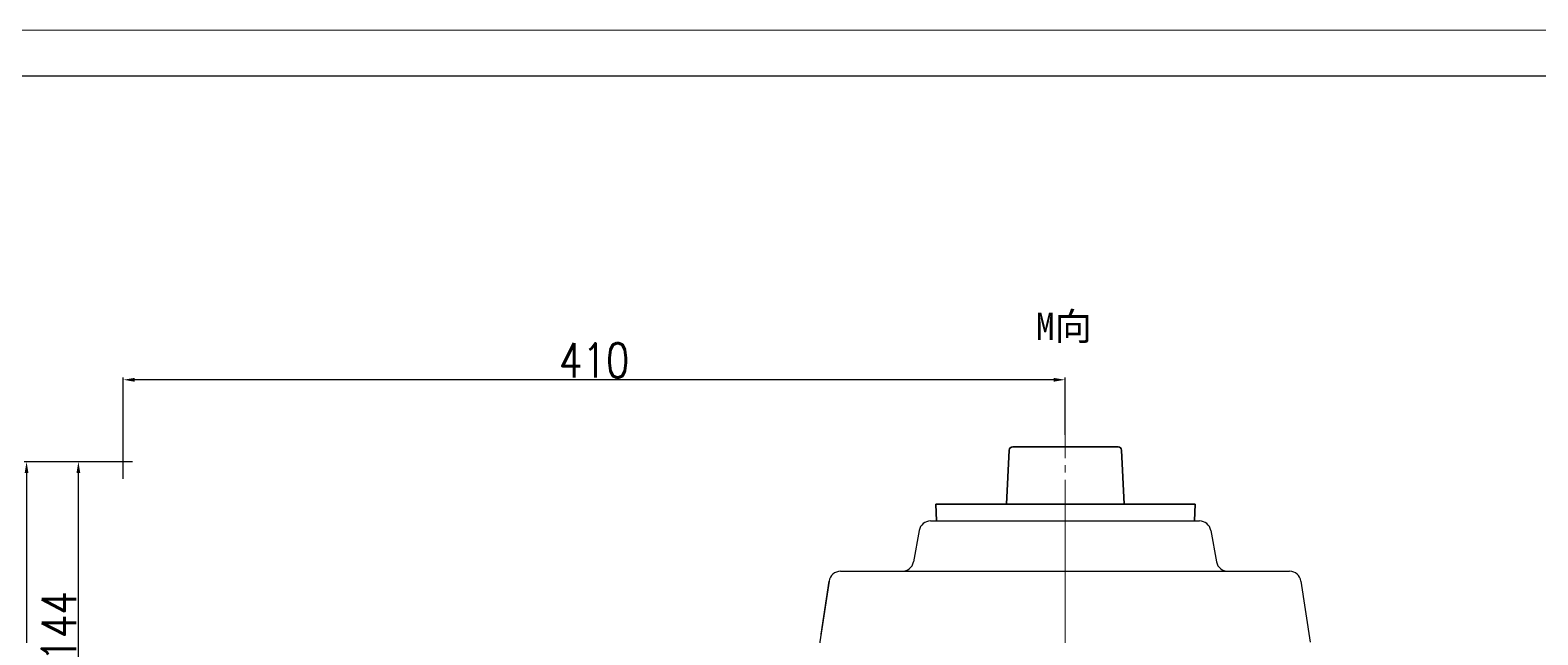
# Model space of a CAD drawing. Header units: millimetres. Extents: x 1758 to 4202, y 581 to 2263.
# Drawn here: x 3165 to 3824, y 1999 to 2263 of the extents above; entities that cross this region are included whole.
import ezdxf

# ---------------------------------------------------------------- set-up
doc = ezdxf.new("R2010")
doc.units = ezdxf.units.MM
doc.linetypes.add('CENTER', pattern=[50.8, 31.75, -6.35, 6.35, -6.35])
doc.linetypes.add('CENTER2', pattern=[28.575, 19.05, -3.175, 3.175, -3.175])
for name, color, linetype, lineweight in [('1CEN', 4, 'CENTER2', 9), ('center', 1, 'CENTER', 9), ('CU', 7, 'Continuous', 30), ('尺寸线', 3, 'Continuous', 15), ('标注', 3, 'Continuous', 13), ('细实线', 3, 'Continuous', 13)]:
    doc.layers.add(name, color=color, linetype=linetype, lineweight=lineweight)
doc.styles.add('01', font='txt.shx')
doc.styles.add('STYLE1', font='txt.shx', dxfattribs={"width": 0.8, "height": 3, "bigfont": 'gbcbig.shx'})
doc.dimstyles.new('工程标注', dxfattribs={"dimtxt": 6, "dimasz": 5, "dimexe": 1, "dimexo": 0, "dimgap": 1, "dimtad": 1, "dimdec": 0, "dimdsep": 46, "dimtxsty": 'STYLE1', "dimcen": 1, "dimclrd": 256, "dimclrt": 256, "dimadec": 0, "dimazin": 2, "dimtfac": 1, "dimtdec": 0, "dimtmove": 0, "dimatfit": 3, "dimfxl": 0, "dimtolj": 1, "dimarcsym": 0})

# ---------------------------------------------------------------- blocks, each defined once
blk = doc.blocks.new('*D14')
at = {"layer": 'DEFPOINTS', "color": 0, "ltscale": 10, "transparency": 16777216}
for p in [(3205.9, 2110.39), (3617.67, 2086.35), (3205.9, 2067.14)]:
    blk.add_point(p, dxfattribs=at)
at = {"layer": '尺寸线', "color": 0, "lineweight": -2, "ltscale": 10, "transparency": 16777216}
for p, q in [((3205.9, 2067.14), (3205.9, 2111.39)), ((3617.67, 2086.35), (3617.67, 2111.39))]:
    blk.add_line(p, q, dxfattribs=at)
at = {"layer": '尺寸线', "lineweight": -2, "ltscale": 10, "transparency": 16777216}
blk.add_line((3612.67, 2110.39), (3210.9, 2110.39), dxfattribs=at)
at = {"layer": '尺寸线', "ltscale": 10, "transparency": 16777216}
for points in [[(3210.9, 2111.22), (3210.9, 2109.55), (3205.9, 2110.39)], [(3612.67, 2111.22), (3612.67, 2109.55), (3617.67, 2110.39)]]:
    blk.add_solid(points, dxfattribs=at)
at = {"layer": '尺寸线', "ltscale": 10, "transparency": 16777216, "insert": (3411.79, 2118.89), "char_height": 3, "attachment_point": 5, "style": 'STYLE1'}
blk.add_mtext('\\A1;{\\H5x;410}', dxfattribs=at)
blk = doc.blocks.new('*D15')
at = {"layer": 'DEFPOINTS', "color": 0, "ltscale": 10, "transparency": 16777216}
for p in [(3209.93, 2074.59), (3163.62, 1529.01), (3518.17, 1529.01)]:
    blk.add_point(p, dxfattribs=at)
at = {"layer": '尺寸线', "color": 0, "lineweight": -2, "ltscale": 10, "transparency": 16777216}
for p, q in [((3209.93, 2074.59), (3162.62, 2074.59)), ((3518.17, 1529.01), (3162.62, 1529.01))]:
    blk.add_line(p, q, dxfattribs=at)
at = {"layer": '尺寸线', "lineweight": -2, "ltscale": 10, "transparency": 16777216}
blk.add_line((3163.62, 2069.59), (3163.62, 1534.01), dxfattribs=at)
at = {"layer": '尺寸线', "ltscale": 10, "transparency": 16777216}
for points in [[(3162.78, 2069.59), (3164.45, 2069.59), (3163.62, 2074.59)], [(3162.78, 1534.01), (3164.45, 1534.01), (3163.62, 1529.01)]]:
    blk.add_solid(points, dxfattribs=at)
at = {"layer": '尺寸线', "ltscale": 10, "transparency": 16777216, "insert": (3155.12, 1801.8), "char_height": 3, "attachment_point": 5, "rotation": 90, "style": 'STYLE1'}
blk.add_mtext('\\A1;{\\H5x;546}', dxfattribs=at)
blk = doc.blocks.new('*D16')
at = {"layer": 'DEFPOINTS', "color": 0, "ltscale": 10, "transparency": 16777216}
for p in [(3186.27, 2074.59), (3197.91, 2074.59), (3487.17, 1930.69)]:
    blk.add_point(p, dxfattribs=at)
at = {"layer": '尺寸线', "color": 0, "lineweight": -2, "ltscale": 10, "transparency": 16777216}
for p, q in [((3197.91, 2074.59), (3185.27, 2074.59)), ((3487.17, 1930.69), (3185.27, 1930.69))]:
    blk.add_line(p, q, dxfattribs=at)
at = {"layer": '尺寸线', "lineweight": -2, "ltscale": 10, "transparency": 16777216}
blk.add_line((3186.27, 1935.69), (3186.27, 2069.59), dxfattribs=at)
at = {"layer": '尺寸线', "ltscale": 10, "transparency": 16777216}
for points in [[(3185.44, 2069.59), (3187.11, 2069.59), (3186.27, 2074.59)], [(3185.44, 1935.69), (3187.11, 1935.69), (3186.27, 1930.69)]]:
    blk.add_solid(points, dxfattribs=at)
at = {"layer": '尺寸线', "ltscale": 10, "transparency": 16777216, "insert": (3177.77, 2002.64), "char_height": 3, "attachment_point": 5, "rotation": 90, "style": 'STYLE1'}
blk.add_mtext('\\A1;{\\H5x;144}', dxfattribs=at)

msp = doc.modelspace()

# ---------------------------------------------------------------- linework, layer by layer
msp.add_line((1782.957, 2243.164), (4181.843, 2243.164))
at = {"ltscale": 10}
for p, q in [((3553.926, 2044.587), (3551.419, 2030.799)), ((3558.846, 2048.693), (3676.5, 2048.693)), ((3681.419, 2044.587), (3683.926, 2030.799)), ((3519.468, 2026.693), (3715.877, 2026.693)), ((3514.526, 2022.446), (3503.32, 1948.939)), ((3510.981, 1999.193), (3514.526, 2022.446)), ((3720.82, 2022.446), (3724.899, 1995.693))]:
    msp.add_line(p, q, dxfattribs=at)
for centre, start, end in [((3558.846, 2043.693), 90, 169.695154), ((3676.5, 2043.693), 10.304846, 90), ((3546.5, 2031.693), 270, 349.695154), ((3688.846, 2031.693), 190.304846, 270), ((3519.468, 2021.693), 90, 171.332613), ((3715.877, 2021.693), 8.667387, 90)]:
    msp.add_arc(centre, 5, start, end, dxfattribs=at)
at = {"layer": '1CEN', "color": 1}
msp.add_line((3617.673, 1504.711), (3617.673, 2086.351), dxfattribs=at)
at = {"layer": 'center', "ltscale": 10}
msp.add_line((3617.673, 2061.907), (3617.673, 1884.996), dxfattribs=at)
at = {"layer": 'CU'}
for p, q in [((3592.146, 2056.083), (3593.277, 2079.655)), ((3594.776, 2081.099), (3640.917, 2081.099)), ((3643.546, 2056.099), (3642.415, 2079.671)), ((3592.146, 2056.099), (3592.29, 2059.099)), ((3561.196, 2056.099), (3561.428, 2048.693)), ((3561.196, 2056.099), (3617.673, 2056.099)), ((3617.673, 2056.099), (3674.496, 2056.099)), ((3674.496, 2056.099), (3674.265, 2048.693))]:
    msp.add_line(p, q, dxfattribs=at)
for centre, start, end in [((3594.776, 2079.599), 90, 177.251912), ((3640.917, 2079.599), 2.748088, 90)]:
    msp.add_arc(centre, 1.5, start, end, dxfattribs=at)
at = {"layer": '细实线', "color": 3}
msp.add_line((1757.957, 2263.164), (4201.843, 2263.164), dxfattribs=at)
msp.add_line((1757.957, 2263.164), (4201.843, 2263.164), dxfattribs=at)

# ---------------------------------------------------------------- texts
at = {"layer": '标注', "insert": (3604.91, 2139.729), "char_height": 12, "width": 201.09543, "attachment_point": 1, "style": '01'}
msp.add_mtext('{\\fSimSun|b0|i0|c134|p2;M向}', dxfattribs=at)

# ---------------------------------------------------------------- dimensions: what is measured, and where the dimension line sits
at = {"layer": '尺寸线', "ltscale": 10}
dim = msp.add_linear_dim(base=(3205.903, 2110.385), p1=(3617.673, 2086.351), p2=(3205.903, 2067.142), text='{\\H5x;410}', dimstyle='工程标注', dxfattribs=at)
dim.commit()
dim.dimension.update_dxf_attribs({"geometry": '*D14', "text_midpoint": (3411.788, 2118.885)})
for base, p1, p2, picture, middle in [((3163.617, 1529.009), (3209.931, 2074.593), (3518.173, 1529.009), '*D15', (3155.117, 1801.801)), ((3186.274, 2074.593), (3487.173, 1930.693), (3197.91, 2074.593), '*D16', (3177.774, 2002.643))]:
    dim = msp.add_linear_dim(base=base, p1=p1, p2=p2, angle=90, text='{\\H5x;<>}', dimstyle='工程标注', dxfattribs=at)
    dim.commit()
    dim.dimension.update_dxf_attribs({"geometry": picture, "text_midpoint": middle})

doc.saveas('drawing.dxf')
